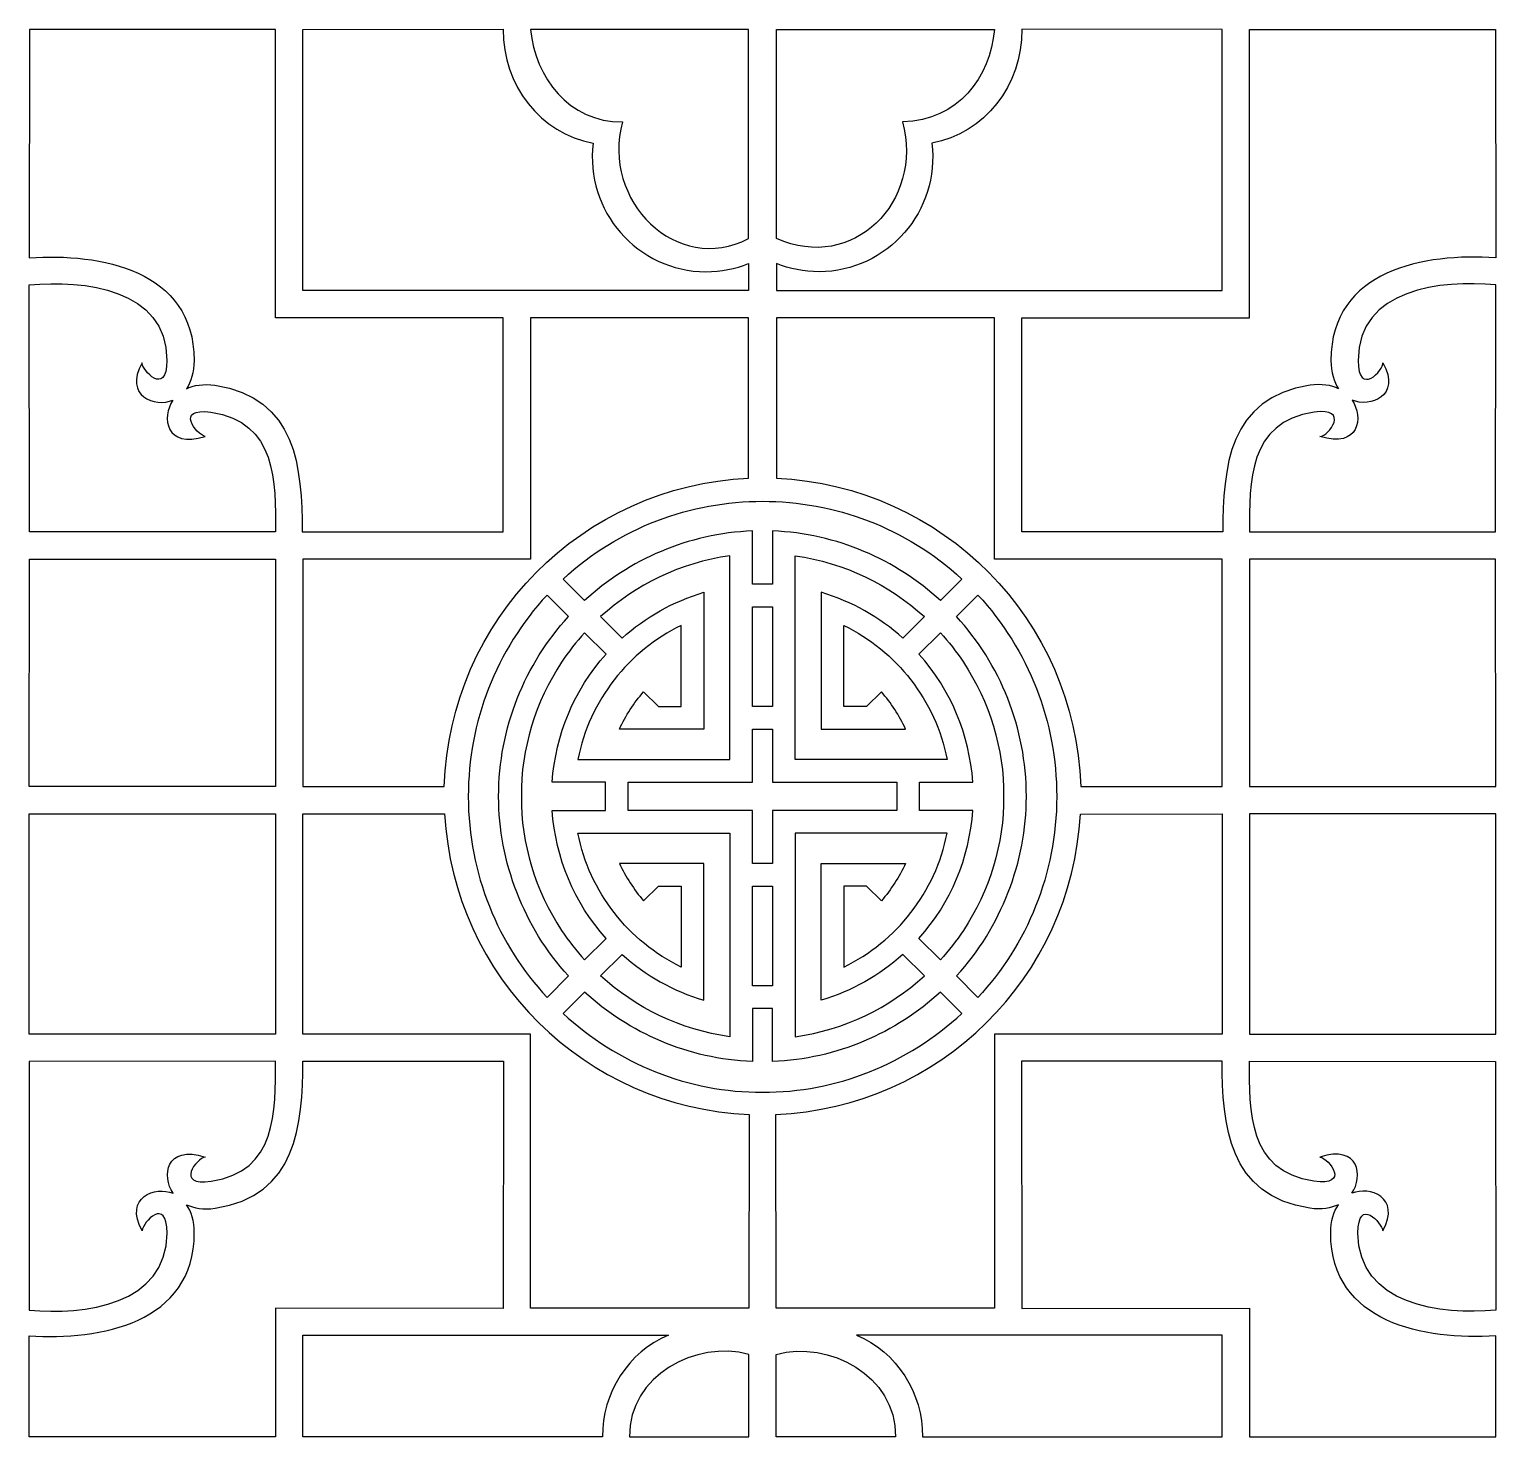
# Model space of a CAD drawing. Header units: centimetres. Extents: x -154 to 154, y -94 to 94.
# Drawn here: x 57.2 to 153.9, y -93.7 to -0.9 of the extents above; entities that cross this region are included whole.
import ezdxf

# ---------------------------------------------------------------- set-up
doc = ezdxf.new("R2010")
doc.units = ezdxf.units.CM
doc.header["$MEASUREMENT"] = 0
doc.layers.add('layer 1', color=7, linetype='Continuous')

msp = doc.modelspace()

# ---------------------------------------------------------------- linework, layer by layer
at = {"layer": 'layer 1', "color": 114}
for points, knots in [([(57.23282, -15.92308), (57.23282, -15.92308), (57.23636, -0.87028), (57.23636, -0.87028), (57.23636, -0.87028), (57.23636, -0.87028), (73.46855, -0.87069), (73.46855, -0.87069), (73.46855, -0.87069), (73.46855, -0.87069), (73.47807, -19.87918), (73.47807, -19.87918), (73.47807, -19.87918), (73.47807, -19.87918), (88.48684, -19.87787), (88.48684, -19.87787), (88.48684, -19.87787), (88.48684, -19.87787), (88.48693, -33.99642), (88.48693, -33.99642), (88.48693, -33.99642), (88.48693, -33.99642), (75.22445, -33.99769), (75.22445, -33.99769), (75.22445, -33.99769), (75.22445, -29.80355), (74.85339, -25.11248), (69.4726, -24.32886), (69.4726, -24.32886), (68.71015, -24.21783), (68.0776, -24.32519), (67.58814, -24.55924), (67.58814, -24.55924), (67.8959, -24.10862), (68.09814, -23.48598), (68.09814, -22.68926), (68.09814, -22.68926), (68.09814, -16.7081), (61.88135, -15.59829), (57.23282, -15.92308)], [0, 0, 0, 0, 0.09090909, 0.09090909, 0.09090909, 0.09090909, 0.18181818, 0.18181818, 0.18181818, 0.18181818, 0.27272727, 0.27272727, 0.27272727, 0.27272727, 0.36363636, 0.36363636, 0.36363636, 0.36363636, 0.45454545, 0.45454545, 0.45454545, 0.45454545, 0.54545455, 0.54545455, 0.54545455, 0.54545455, 0.63636364, 0.63636364, 0.63636364, 0.63636364, 0.72727273, 0.72727273, 0.72727273, 0.72727273, 0.81818182, 0.81818182, 0.81818182, 0.81818182, 1, 1, 1, 1]), ([(104.66542, -18.07967), (104.66542, -18.07967), (104.66138, -16.29825), (104.66138, -16.29825), (104.66138, -16.29825), (103.79608, -16.64686), (102.85086, -16.83875), (101.86094, -16.83875), (101.86094, -16.83875), (97.33494, -16.83875), (93.849, -12.79181), (94.42441, -8.36339), (94.42441, -8.36339), (90.92255, -7.73107), (88.47505, -4.53402), (88.47505, -0.85029), (88.47505, -0.85029), (88.47505, -0.85029), (75.26837, -0.87059), (75.26837, -0.87059), (75.26837, -0.87059), (75.26837, -0.87059), (75.26784, -18.07517), (75.26784, -18.07517), (75.26784, -18.07517), (75.26784, -18.07517), (104.66542, -18.07967), (104.66542, -18.07967)], [0, 0, 0, 0, 0.125, 0.125, 0.125, 0.125, 0.25, 0.25, 0.25, 0.25, 0.375, 0.375, 0.375, 0.375, 0.5, 0.5, 0.5, 0.5, 0.625, 0.625, 0.625, 0.625, 0.75, 0.75, 0.75, 0.75, 1, 1, 1, 1]), ([(90.28926, -0.87026), (104.67006, -0.87026), (104.67006, -0.87026), (104.67006, -0.87026), (104.67006, -0.87026), (104.67006, -0.87026), (104.6603, -14.64682), (104.6603, -14.64682), (104.6603, -14.64682), (99.95928, -17.13295), (94.91738, -12.13688), (96.35355, -6.95451), (96.35355, -6.95451), (92.81059, -6.98958), (90.5851, -4.01935), (90.28926, -0.87026)], [0, 0, 0, 0, 0.2, 0.2, 0.2, 0.2, 0.4, 0.4, 0.4, 0.4, 0.6, 0.6, 0.6, 0.6, 1, 1, 1, 1]), ([(120.88542, -0.87026), (106.50462, -0.87026), (106.50462, -0.87026), (106.50462, -0.87026), (106.50462, -0.87026), (106.50462, -0.87026), (106.51438, -14.64682), (106.51438, -14.64682), (106.51438, -14.64682), (111.55785, -16.92748), (116.22774, -12.20811), (114.82113, -6.95451), (114.82113, -6.95451), (118.51817, -6.85262), (120.58958, -4.01935), (120.88542, -0.87026)], [0, 0, 0, 0, 0.2, 0.2, 0.2, 0.2, 0.4, 0.4, 0.4, 0.4, 0.6, 0.6, 0.6, 0.6, 1, 1, 1, 1]), ([(106.50926, -18.07967), (106.50926, -18.07967), (106.5133, -16.29825), (106.5133, -16.29825), (106.5133, -16.29825), (107.3786, -16.64686), (108.32382, -16.83875), (109.31374, -16.83875), (109.31374, -16.83875), (113.83974, -16.83875), (117.32568, -12.79181), (116.75027, -8.36339), (116.75027, -8.36339), (120.25213, -7.73107), (122.69963, -4.53402), (122.69963, -0.85029), (122.69963, -0.85029), (122.69963, -0.85029), (135.90631, -0.87059), (135.90631, -0.87059), (135.90631, -0.87059), (135.90631, -0.87059), (135.90684, -18.07517), (135.90684, -18.07517), (135.90684, -18.07517), (135.90684, -18.07517), (106.50926, -18.07967), (106.50926, -18.07967)], [0, 0, 0, 0, 0.125, 0.125, 0.125, 0.125, 0.25, 0.25, 0.25, 0.25, 0.375, 0.375, 0.375, 0.375, 0.5, 0.5, 0.5, 0.5, 0.625, 0.625, 0.625, 0.625, 0.75, 0.75, 0.75, 0.75, 1, 1, 1, 1]), ([(153.94186, -15.92308), (153.94186, -15.92308), (153.93832, -0.87028), (153.93832, -0.87028), (153.93832, -0.87028), (153.93832, -0.87028), (137.70613, -0.87069), (137.70613, -0.87069), (137.70613, -0.87069), (137.70613, -0.87069), (137.69661, -19.87918), (137.69661, -19.87918), (137.69661, -19.87918), (137.69661, -19.87918), (122.68784, -19.87787), (122.68784, -19.87787), (122.68784, -19.87787), (122.68784, -19.87787), (122.68775, -33.99642), (122.68775, -33.99642), (122.68775, -33.99642), (122.68775, -33.99642), (135.95023, -33.99769), (135.95023, -33.99769), (135.95023, -33.99769), (135.95023, -29.80355), (136.32129, -25.11248), (141.70208, -24.32886), (141.70208, -24.32886), (142.46453, -24.21783), (143.09708, -24.32519), (143.58654, -24.55924), (143.58654, -24.55924), (143.27878, -24.10862), (143.07654, -23.48598), (143.07654, -22.68926), (143.07654, -22.68926), (143.07654, -16.7081), (149.29333, -15.59829), (153.94186, -15.92308)], [0, 0, 0, 0, 0.09090909, 0.09090909, 0.09090909, 0.09090909, 0.18181818, 0.18181818, 0.18181818, 0.18181818, 0.27272727, 0.27272727, 0.27272727, 0.27272727, 0.36363636, 0.36363636, 0.36363636, 0.36363636, 0.45454545, 0.45454545, 0.45454545, 0.45454545, 0.54545455, 0.54545455, 0.54545455, 0.54545455, 0.63636364, 0.63636364, 0.63636364, 0.63636364, 0.72727273, 0.72727273, 0.72727273, 0.72727273, 0.81818182, 0.81818182, 0.81818182, 0.81818182, 1, 1, 1, 1]), ([(57.23282, -17.71102), (57.23282, -17.71102), (57.2363, -33.99652), (57.2363, -33.99652), (57.2363, -33.99652), (57.2363, -33.99652), (73.47646, -33.99727), (73.47646, -33.99727), (73.47646, -33.99727), (73.47646, -30.72203), (73.55937, -26.743), (69.21319, -26.11007), (69.21319, -26.11007), (66.79376, -25.75773), (68.26489, -27.58342), (68.82438, -27.70354), (68.82438, -27.70354), (66.19916, -28.53275), (65.94741, -26.42792), (66.69975, -25.31011), (66.69975, -25.31011), (65.53813, -25.80805), (63.43334, -25.07297), (64.6653, -22.84426), (64.6653, -22.84426), (64.63768, -23.30852), (66.29814, -25.13431), (66.29814, -22.68926), (66.29814, -22.68926), (66.29814, -17.93291), (60.79094, -17.3719), (57.23282, -17.71102)], [0, 0, 0, 0, 0.11111111, 0.11111111, 0.11111111, 0.11111111, 0.22222222, 0.22222222, 0.22222222, 0.22222222, 0.33333333, 0.33333333, 0.33333333, 0.33333333, 0.44444444, 0.44444444, 0.44444444, 0.44444444, 0.55555556, 0.55555556, 0.55555556, 0.55555556, 0.66666667, 0.66666667, 0.66666667, 0.66666667, 0.77777778, 0.77777778, 0.77777778, 0.77777778, 1, 1, 1, 1]), ([(153.94186, -17.71102), (153.94186, -17.71102), (153.93838, -33.99652), (153.93838, -33.99652), (153.93838, -33.99652), (153.93838, -33.99652), (137.69822, -33.99727), (137.69822, -33.99727), (137.69822, -33.99727), (137.69822, -30.72203), (137.61531, -26.743), (141.96149, -26.11007), (141.96149, -26.11007), (144.38092, -25.75773), (142.92691, -27.70326), (142.3503, -27.70354), (142.3503, -27.70354), (144.97552, -28.53275), (145.22727, -26.42792), (144.47493, -25.31011), (144.47493, -25.31011), (145.63655, -25.80805), (147.74134, -25.07297), (146.50938, -22.84426), (146.50938, -22.84426), (146.58408, -23.30852), (144.87654, -25.13431), (144.87654, -22.68926), (144.87654, -22.68926), (144.87654, -17.93291), (150.38374, -17.3719), (153.94186, -17.71102)], [0, 0, 0, 0, 0.11111111, 0.11111111, 0.11111111, 0.11111111, 0.22222222, 0.22222222, 0.22222222, 0.22222222, 0.33333333, 0.33333333, 0.33333333, 0.33333333, 0.44444444, 0.44444444, 0.44444444, 0.44444444, 0.55555556, 0.55555556, 0.55555556, 0.55555556, 0.66666667, 0.66666667, 0.66666667, 0.66666667, 0.77777778, 0.77777778, 0.77777778, 0.77777778, 1, 1, 1, 1]), ([(104.67184, -30.46502), (93.71784, -30.93714), (84.93644, -39.80496), (84.6015, -50.79396), (84.6015, -50.79396), (84.6015, -50.79396), (75.26836, -50.79396), (75.26836, -50.79396), (75.26836, -50.79396), (75.26836, -50.79396), (75.26808, -35.79506), (75.26808, -35.79506), (75.26808, -35.79506), (75.26808, -35.79506), (90.28689, -35.79506), (90.28689, -35.79506), (90.28689, -35.79506), (90.28689, -35.79506), (90.28685, -19.87749), (90.28685, -19.87749), (90.28685, -19.87749), (90.28685, -19.87749), (104.66984, -19.87751), (104.66984, -19.87751), (104.66984, -19.87751), (104.66984, -19.87751), (104.67184, -30.46502), (104.67184, -30.46502)], [0, 0, 0, 0, 0.125, 0.125, 0.125, 0.125, 0.25, 0.25, 0.25, 0.25, 0.375, 0.375, 0.375, 0.375, 0.5, 0.5, 0.5, 0.5, 0.625, 0.625, 0.625, 0.625, 0.75, 0.75, 0.75, 0.75, 1, 1, 1, 1]), ([(126.57318, -50.79396), (126.23824, -39.80496), (117.45681, -30.93718), (106.50281, -30.46506), (106.50281, -30.46506), (106.50281, -30.46506), (106.50484, -19.87751), (106.50484, -19.87751), (106.50484, -19.87751), (106.50484, -19.87751), (120.88783, -19.87749), (120.88783, -19.87749), (120.88783, -19.87749), (120.88783, -19.87749), (120.88779, -35.79506), (120.88779, -35.79506), (120.88779, -35.79506), (120.88779, -35.79506), (135.9066, -35.79506), (135.9066, -35.79506), (135.9066, -35.79506), (135.9066, -35.79506), (135.90632, -50.79396), (135.90632, -50.79396), (135.90632, -50.79396), (135.90632, -50.79396), (126.57318, -50.79396), (126.57318, -50.79396)], [0, 0, 0, 0, 0.125, 0.125, 0.125, 0.125, 0.25, 0.25, 0.25, 0.25, 0.375, 0.375, 0.375, 0.375, 0.5, 0.5, 0.5, 0.5, 0.625, 0.625, 0.625, 0.625, 0.75, 0.75, 0.75, 0.75, 1, 1, 1, 1]), ([(105.58736, -31.98236), (100.85697, -31.98237), (96.12653, -33.69221), (92.43563, -37.11183), (92.43563, -37.11183), (92.43563, -37.11183), (93.85085, -38.52705), (93.85085, -38.52705), (93.85085, -38.52705), (96.79356, -35.82436), (100.66382, -34.11634), (104.92879, -33.93511), (104.92879, -33.93511), (104.92879, -33.93511), (104.92879, -37.43868), (104.92879, -37.43868), (104.92879, -37.43868), (104.92879, -37.43868), (106.24589, -37.43868), (106.24589, -37.43868), (106.24589, -37.43868), (106.24589, -37.43868), (106.24589, -33.93511), (106.24589, -33.93511), (106.24589, -33.93511), (110.51086, -34.11634), (114.38112, -35.82436), (117.32383, -38.52705), (117.32383, -38.52705), (117.32383, -38.52705), (118.73905, -37.11183), (118.73905, -37.11183), (118.73905, -37.11183), (115.04815, -33.69221), (110.31775, -31.98237), (105.58736, -31.98236)], [0, 0, 0, 0, 0.1, 0.1, 0.1, 0.1, 0.2, 0.2, 0.2, 0.2, 0.3, 0.3, 0.3, 0.3, 0.4, 0.4, 0.4, 0.4, 0.5, 0.5, 0.5, 0.5, 0.6, 0.6, 0.6, 0.6, 0.7, 0.7, 0.7, 0.7, 0.8, 0.8, 0.8, 0.8, 1, 1, 1, 1]), ([(93.41644, -49.00819), (94.17791, -45.1119), (96.7499, -41.86306), (100.22052, -40.17338), (100.22052, -40.17338), (100.22052, -40.17338), (100.22051, -45.51523), (100.22051, -45.51523), (100.22051, -45.51523), (100.22051, -45.51523), (98.7178, -45.51523), (98.7178, -45.51523), (98.7178, -45.51523), (98.7178, -45.51523), (97.74742, -44.54489), (97.74742, -44.54489), (97.74742, -44.54489), (97.10586, -45.28501), (96.56607, -46.11573), (96.14985, -47.01522), (96.14985, -47.01522), (96.14985, -47.01522), (101.72052, -47.01523), (101.72052, -47.01523), (101.72052, -47.01523), (101.72052, -47.01523), (101.72118, -37.9877), (101.72118, -37.9877), (101.72118, -37.9877), (99.6946, -38.58496), (97.85905, -39.62854), (96.32843, -41.00461), (96.32843, -41.00461), (96.32843, -41.00461), (94.91268, -39.58886), (94.91268, -39.58886), (94.91268, -39.58886), (97.23147, -37.47617), (100.1734, -36.03568), (103.43014, -35.57626), (103.43014, -35.57626), (103.43014, -35.57626), (103.42879, -49.00822), (103.42879, -49.00822), (103.42879, -49.00822), (103.42879, -49.00822), (93.41644, -49.00819), (93.41644, -49.00819)], [0, 0, 0, 0, 0.07692308, 0.07692308, 0.07692308, 0.07692308, 0.15384615, 0.15384615, 0.15384615, 0.15384615, 0.23076923, 0.23076923, 0.23076923, 0.23076923, 0.30769231, 0.30769231, 0.30769231, 0.30769231, 0.38461538, 0.38461538, 0.38461538, 0.38461538, 0.46153846, 0.46153846, 0.46153846, 0.46153846, 0.53846154, 0.53846154, 0.53846154, 0.53846154, 0.61538462, 0.61538462, 0.61538462, 0.61538462, 0.69230769, 0.69230769, 0.69230769, 0.69230769, 0.76923077, 0.76923077, 0.76923077, 0.76923077, 0.84615385, 0.84615385, 0.84615385, 0.84615385, 1, 1, 1, 1]), ([(117.75824, -49.00819), (116.99677, -45.1119), (114.42478, -41.86306), (110.95416, -40.17338), (110.95416, -40.17338), (110.95416, -40.17338), (110.95417, -45.51523), (110.95417, -45.51523), (110.95417, -45.51523), (110.95417, -45.51523), (112.45688, -45.51523), (112.45688, -45.51523), (112.45688, -45.51523), (112.45688, -45.51523), (113.42726, -44.54489), (113.42726, -44.54489), (113.42726, -44.54489), (114.06882, -45.28501), (114.60861, -46.11573), (115.02483, -47.01522), (115.02483, -47.01522), (115.02483, -47.01522), (109.45416, -47.01523), (109.45416, -47.01523), (109.45416, -47.01523), (109.45416, -47.01523), (109.4535, -37.9877), (109.4535, -37.9877), (109.4535, -37.9877), (111.48008, -38.58496), (113.31563, -39.62854), (114.84625, -41.00461), (114.84625, -41.00461), (114.84625, -41.00461), (116.262, -39.58886), (116.262, -39.58886), (116.262, -39.58886), (113.94321, -37.47617), (111.00128, -36.03568), (107.74454, -35.57626), (107.74454, -35.57626), (107.74454, -35.57626), (107.74589, -49.00822), (107.74589, -49.00822), (107.74589, -49.00822), (107.74589, -49.00822), (117.75824, -49.00819), (117.75824, -49.00819)], [0, 0, 0, 0, 0.07692308, 0.07692308, 0.07692308, 0.07692308, 0.15384615, 0.15384615, 0.15384615, 0.15384615, 0.23076923, 0.23076923, 0.23076923, 0.23076923, 0.30769231, 0.30769231, 0.30769231, 0.30769231, 0.38461538, 0.38461538, 0.38461538, 0.38461538, 0.46153846, 0.46153846, 0.46153846, 0.46153846, 0.53846154, 0.53846154, 0.53846154, 0.53846154, 0.61538462, 0.61538462, 0.61538462, 0.61538462, 0.69230769, 0.69230769, 0.69230769, 0.69230769, 0.76923077, 0.76923077, 0.76923077, 0.76923077, 0.84615385, 0.84615385, 0.84615385, 0.84615385, 1, 1, 1, 1]), ([(57.23603, -35.79571), (57.23603, -35.79571), (57.23282, -50.79387), (57.23282, -50.79387), (57.23282, -50.79387), (57.23282, -50.79387), (73.46831, -50.79387), (73.46831, -50.79387), (73.46831, -50.79387), (73.46831, -50.79387), (73.46831, -35.7957), (73.46831, -35.7957), (73.46831, -35.7957), (73.46831, -35.7957), (57.23603, -35.79571), (57.23603, -35.79571)], [0, 0, 0, 0, 0.2, 0.2, 0.2, 0.2, 0.4, 0.4, 0.4, 0.4, 0.6, 0.6, 0.6, 0.6, 1, 1, 1, 1]), ([(153.93865, -35.79571), (153.93865, -35.79571), (153.94186, -50.79387), (153.94186, -50.79387), (153.94186, -50.79387), (153.94186, -50.79387), (137.70637, -50.79387), (137.70637, -50.79387), (137.70637, -50.79387), (137.70637, -50.79387), (137.70637, -35.7957), (137.70637, -35.7957), (137.70637, -35.7957), (137.70637, -35.7957), (153.93865, -35.79571), (153.93865, -35.79571)], [0, 0, 0, 0, 0.2, 0.2, 0.2, 0.2, 0.4, 0.4, 0.4, 0.4, 0.6, 0.6, 0.6, 0.6, 1, 1, 1, 1]), ([(88.18431, -51.46036), (88.18431, -55.74165), (89.83583, -60.07398), (92.79032, -63.29219), (92.79032, -63.29219), (92.79032, -63.29219), (91.37515, -64.70765), (91.37515, -64.70765), (91.37515, -64.70765), (88.15366, -61.22943), (86.1843, -56.57491), (86.1843, -51.46136), (86.1843, -51.46136), (86.1843, -46.53249), (88.02514, -41.78933), (91.37515, -38.17235), (91.37515, -38.17235), (91.37515, -38.17235), (92.79032, -39.58781), (92.79032, -39.58781), (92.79032, -39.58781), (89.93033, -42.70308), (88.18431, -46.89909), (88.18431, -51.46036)], [0, 0, 0, 0, 0.14285714, 0.14285714, 0.14285714, 0.14285714, 0.28571429, 0.28571429, 0.28571429, 0.28571429, 0.42857143, 0.42857143, 0.42857143, 0.42857143, 0.57142857, 0.57142857, 0.57142857, 0.57142857, 0.71428571, 0.71428571, 0.71428571, 0.71428571, 1, 1, 1, 1]), ([(122.99037, -51.46036), (122.99037, -55.74165), (121.33885, -60.07398), (118.38436, -63.29219), (118.38436, -63.29219), (118.38436, -63.29219), (119.79953, -64.70765), (119.79953, -64.70765), (119.79953, -64.70765), (123.02102, -61.22943), (124.99038, -56.57491), (124.99038, -51.46136), (124.99038, -51.46136), (124.99038, -46.53249), (123.14954, -41.78933), (119.79953, -38.17235), (119.79953, -38.17235), (119.79953, -38.17235), (118.38436, -39.58781), (118.38436, -39.58781), (118.38436, -39.58781), (121.24435, -42.70308), (122.99037, -46.89909), (122.99037, -51.46036)], [0, 0, 0, 0, 0.14285714, 0.14285714, 0.14285714, 0.14285714, 0.28571429, 0.28571429, 0.28571429, 0.28571429, 0.42857143, 0.42857143, 0.42857143, 0.42857143, 0.57142857, 0.57142857, 0.57142857, 0.57142857, 0.71428571, 0.71428571, 0.71428571, 0.71428571, 1, 1, 1, 1]), ([(104.92879, -38.9411), (104.92879, -38.9411), (104.92879, -45.51523), (104.92879, -45.51523), (104.92879, -45.51523), (104.92879, -45.51523), (106.24589, -45.51523), (106.24589, -45.51523), (106.24589, -45.51523), (106.24589, -45.51523), (106.24589, -38.9411), (106.24589, -38.9411), (106.24589, -38.9411), (106.24589, -38.9411), (104.92879, -38.9411), (104.92879, -38.9411)], [0, 0, 0, 0, 0.2, 0.2, 0.2, 0.2, 0.4, 0.4, 0.4, 0.4, 0.6, 0.6, 0.6, 0.6, 1, 1, 1, 1]), ([(95.22325, -52.37179), (95.22325, -52.37179), (91.71401, -52.37179), (91.71401, -52.37179), (91.71401, -52.37179), (91.94414, -55.50457), (93.15704, -58.46538), (95.26793, -60.8146), (95.26793, -60.8146), (95.26793, -60.8146), (93.85211, -62.23064), (93.85211, -62.23064), (93.85211, -62.23064), (93.29933, -61.62368), (92.79261, -60.97402), (92.33748, -60.28722), (92.33748, -60.28722), (90.62277, -57.66472), (89.64876, -54.58453), (89.68457, -51.44), (89.68457, -51.44), (89.64876, -48.29547), (90.62277, -45.21528), (92.33748, -42.59278), (92.33748, -42.59278), (92.79261, -41.90598), (93.29933, -41.25632), (93.85211, -40.64936), (93.85211, -40.64936), (93.85211, -40.64936), (95.26793, -42.0654), (95.26793, -42.0654), (95.26793, -42.0654), (93.15704, -44.41462), (91.94414, -47.37543), (91.71401, -50.50821), (91.71401, -50.50821), (91.71401, -50.50821), (95.22325, -50.50821), (95.22325, -50.50821), (95.22325, -50.50821), (95.22325, -50.50821), (95.22325, -52.37179), (95.22325, -52.37179)], [0, 0, 0, 0, 0.08333333, 0.08333333, 0.08333333, 0.08333333, 0.16666667, 0.16666667, 0.16666667, 0.16666667, 0.25, 0.25, 0.25, 0.25, 0.33333333, 0.33333333, 0.33333333, 0.33333333, 0.41666667, 0.41666667, 0.41666667, 0.41666667, 0.5, 0.5, 0.5, 0.5, 0.58333333, 0.58333333, 0.58333333, 0.58333333, 0.66666667, 0.66666667, 0.66666667, 0.66666667, 0.75, 0.75, 0.75, 0.75, 0.83333333, 0.83333333, 0.83333333, 0.83333333, 1, 1, 1, 1]), ([(115.95143, -52.37179), (115.95143, -52.37179), (119.46067, -52.37179), (119.46067, -52.37179), (119.46067, -52.37179), (119.23054, -55.50457), (118.01764, -58.46538), (115.90675, -60.8146), (115.90675, -60.8146), (115.90675, -60.8146), (117.32257, -62.23064), (117.32257, -62.23064), (117.32257, -62.23064), (117.87535, -61.62368), (118.38207, -60.97402), (118.8372, -60.28722), (118.8372, -60.28722), (120.55191, -57.66472), (121.52592, -54.58453), (121.49011, -51.44), (121.49011, -51.44), (121.52592, -48.29547), (120.55191, -45.21528), (118.8372, -42.59278), (118.8372, -42.59278), (118.38207, -41.90598), (117.87535, -41.25632), (117.32257, -40.64936), (117.32257, -40.64936), (117.32257, -40.64936), (115.90675, -42.0654), (115.90675, -42.0654), (115.90675, -42.0654), (118.01764, -44.41462), (119.23054, -47.37543), (119.46067, -50.50821), (119.46067, -50.50821), (119.46067, -50.50821), (115.95143, -50.50821), (115.95143, -50.50821), (115.95143, -50.50821), (115.95143, -50.50821), (115.95143, -52.37179), (115.95143, -52.37179)], [0, 0, 0, 0, 0.08333333, 0.08333333, 0.08333333, 0.08333333, 0.16666667, 0.16666667, 0.16666667, 0.16666667, 0.25, 0.25, 0.25, 0.25, 0.33333333, 0.33333333, 0.33333333, 0.33333333, 0.41666667, 0.41666667, 0.41666667, 0.41666667, 0.5, 0.5, 0.5, 0.5, 0.58333333, 0.58333333, 0.58333333, 0.58333333, 0.66666667, 0.66666667, 0.66666667, 0.66666667, 0.75, 0.75, 0.75, 0.75, 0.83333333, 0.83333333, 0.83333333, 0.83333333, 1, 1, 1, 1]), ([(104.92878, -47.01523), (104.92878, -47.01523), (104.92879, -50.50822), (104.92879, -50.50822), (104.92879, -50.50822), (104.92879, -50.50822), (96.72981, -50.50822), (96.72981, -50.50822), (96.72981, -50.50822), (96.72981, -50.50822), (96.72981, -52.37178), (96.72981, -52.37178), (96.72981, -52.37178), (96.72981, -52.37178), (104.92879, -52.37178), (104.92879, -52.37178), (104.92879, -52.37178), (104.92879, -52.37178), (104.92878, -55.86477), (104.92878, -55.86477), (104.92878, -55.86477), (104.92878, -55.86477), (106.2459, -55.86477), (106.2459, -55.86477), (106.2459, -55.86477), (106.2459, -55.86477), (106.24589, -52.37178), (106.24589, -52.37178), (106.24589, -52.37178), (106.24589, -52.37178), (114.44487, -52.37178), (114.44487, -52.37178), (114.44487, -52.37178), (114.44487, -52.37178), (114.44487, -50.50822), (114.44487, -50.50822), (114.44487, -50.50822), (114.44487, -50.50822), (106.24589, -50.50822), (106.24589, -50.50822), (106.24589, -50.50822), (106.24589, -50.50822), (106.2459, -47.01523), (106.2459, -47.01523), (106.2459, -47.01523), (106.2459, -47.01523), (104.92878, -47.01523), (104.92878, -47.01523)], [0, 0, 0, 0, 0.07692308, 0.07692308, 0.07692308, 0.07692308, 0.15384615, 0.15384615, 0.15384615, 0.15384615, 0.23076923, 0.23076923, 0.23076923, 0.23076923, 0.30769231, 0.30769231, 0.30769231, 0.30769231, 0.38461538, 0.38461538, 0.38461538, 0.38461538, 0.46153846, 0.46153846, 0.46153846, 0.46153846, 0.53846154, 0.53846154, 0.53846154, 0.53846154, 0.61538462, 0.61538462, 0.61538462, 0.61538462, 0.69230769, 0.69230769, 0.69230769, 0.69230769, 0.76923077, 0.76923077, 0.76923077, 0.76923077, 0.84615385, 0.84615385, 0.84615385, 0.84615385, 1, 1, 1, 1]), ([(57.23282, -67.12722), (57.23282, -67.12722), (73.46857, -67.12722), (73.46857, -67.12722), (73.46857, -67.12722), (73.46857, -67.12722), (73.46857, -52.6019), (73.46857, -52.6019), (73.46857, -52.6019), (73.46857, -52.6019), (57.23282, -52.6019), (57.23282, -52.6019), (57.23282, -52.6019), (57.23282, -52.6019), (57.23282, -52.6019), (57.23282, -67.12722)], [0, 0, 0, 0, 0.2, 0.2, 0.2, 0.2, 0.4, 0.4, 0.4, 0.4, 0.6, 0.6, 0.6, 0.6, 1, 1, 1, 1]), ([(84.62215, -52.59402), (84.62215, -52.59402), (75.26823, -52.59425), (75.26823, -52.59425), (75.26823, -52.59425), (75.26823, -52.59425), (75.26837, -67.12787), (75.26837, -67.12787), (75.26837, -67.12787), (75.26837, -67.12787), (90.28689, -67.12786), (90.28689, -67.12786), (90.28689, -67.12786), (90.28689, -67.12786), (90.28965, -85.19911), (90.28965, -85.19911), (90.28965, -85.19911), (90.28965, -85.19911), (104.68444, -85.20711), (104.68444, -85.20711), (104.68444, -85.20711), (104.68444, -85.20711), (104.69704, -72.42653), (104.69704, -72.42653), (104.69704, -72.42653), (93.89617, -71.97487), (85.20287, -63.36109), (84.62215, -52.59402)], [0, 0, 0, 0, 0.125, 0.125, 0.125, 0.125, 0.25, 0.25, 0.25, 0.25, 0.375, 0.375, 0.375, 0.375, 0.5, 0.5, 0.5, 0.5, 0.625, 0.625, 0.625, 0.625, 0.75, 0.75, 0.75, 0.75, 1, 1, 1, 1]), ([(106.4756, -72.42666), (106.4756, -72.42666), (106.49024, -85.20711), (106.49024, -85.20711), (106.49024, -85.20711), (106.49024, -85.20711), (120.88503, -85.19911), (120.88503, -85.19911), (120.88503, -85.19911), (120.88503, -85.19911), (120.88779, -67.12786), (120.88779, -67.12786), (120.88779, -67.12786), (120.88779, -67.12786), (135.90631, -67.12787), (135.90631, -67.12787), (135.90631, -67.12787), (135.90631, -67.12787), (135.90645, -52.59425), (135.90645, -52.59425), (135.90645, -52.59425), (135.90645, -52.59425), (126.5517, -52.61049), (126.5517, -52.61049), (126.5517, -52.61049), (125.97098, -63.37757), (117.27645, -71.97502), (106.4756, -72.42666)], [0, 0, 0, 0, 0.125, 0.125, 0.125, 0.125, 0.25, 0.25, 0.25, 0.25, 0.375, 0.375, 0.375, 0.375, 0.5, 0.5, 0.5, 0.5, 0.625, 0.625, 0.625, 0.625, 0.75, 0.75, 0.75, 0.75, 1, 1, 1, 1]), ([(153.94186, -67.12722), (153.94186, -67.12722), (137.70611, -67.12722), (137.70611, -67.12722), (137.70611, -67.12722), (137.70611, -67.12722), (137.70611, -52.6019), (137.70611, -52.6019), (137.70611, -52.6019), (137.70611, -52.6019), (153.94186, -52.6019), (153.94186, -52.6019), (153.94186, -52.6019), (153.94186, -52.6019), (153.94186, -52.6019), (153.94186, -67.12722)], [0, 0, 0, 0, 0.2, 0.2, 0.2, 0.2, 0.4, 0.4, 0.4, 0.4, 0.6, 0.6, 0.6, 0.6, 1, 1, 1, 1]), ([(93.41644, -53.87181), (94.17791, -57.7681), (96.7499, -61.01694), (100.22052, -62.70662), (100.22052, -62.70662), (100.22052, -62.70662), (100.22051, -57.36477), (100.22051, -57.36477), (100.22051, -57.36477), (100.22051, -57.36477), (98.7178, -57.36477), (98.7178, -57.36477), (98.7178, -57.36477), (98.7178, -57.36477), (97.74742, -58.33511), (97.74742, -58.33511), (97.74742, -58.33511), (97.10586, -57.59499), (96.56607, -56.76427), (96.14985, -55.86478), (96.14985, -55.86478), (96.14985, -55.86478), (101.72052, -55.86477), (101.72052, -55.86477), (101.72052, -55.86477), (101.72052, -55.86477), (101.72118, -64.8923), (101.72118, -64.8923), (101.72118, -64.8923), (99.6946, -64.29504), (97.85905, -63.25146), (96.32843, -61.87539), (96.32843, -61.87539), (96.32843, -61.87539), (94.91268, -63.29114), (94.91268, -63.29114), (94.91268, -63.29114), (97.23147, -65.40383), (100.1734, -66.84432), (103.43014, -67.30374), (103.43014, -67.30374), (103.43014, -67.30374), (103.42879, -53.87178), (103.42879, -53.87178), (103.42879, -53.87178), (103.42879, -53.87178), (93.41644, -53.87181), (93.41644, -53.87181)], [0, 0, 0, 0, 0.07692308, 0.07692308, 0.07692308, 0.07692308, 0.15384615, 0.15384615, 0.15384615, 0.15384615, 0.23076923, 0.23076923, 0.23076923, 0.23076923, 0.30769231, 0.30769231, 0.30769231, 0.30769231, 0.38461538, 0.38461538, 0.38461538, 0.38461538, 0.46153846, 0.46153846, 0.46153846, 0.46153846, 0.53846154, 0.53846154, 0.53846154, 0.53846154, 0.61538462, 0.61538462, 0.61538462, 0.61538462, 0.69230769, 0.69230769, 0.69230769, 0.69230769, 0.76923077, 0.76923077, 0.76923077, 0.76923077, 0.84615385, 0.84615385, 0.84615385, 0.84615385, 1, 1, 1, 1]), ([(117.75824, -53.87181), (116.99677, -57.7681), (114.42478, -61.01694), (110.95416, -62.70662), (110.95416, -62.70662), (110.95416, -62.70662), (110.95417, -57.36477), (110.95417, -57.36477), (110.95417, -57.36477), (110.95417, -57.36477), (112.45688, -57.36477), (112.45688, -57.36477), (112.45688, -57.36477), (112.45688, -57.36477), (113.42726, -58.33511), (113.42726, -58.33511), (113.42726, -58.33511), (114.06882, -57.59499), (114.60861, -56.76427), (115.02483, -55.86478), (115.02483, -55.86478), (115.02483, -55.86478), (109.45416, -55.86477), (109.45416, -55.86477), (109.45416, -55.86477), (109.45416, -55.86477), (109.4535, -64.8923), (109.4535, -64.8923), (109.4535, -64.8923), (111.48008, -64.29504), (113.31563, -63.25146), (114.84625, -61.87539), (114.84625, -61.87539), (114.84625, -61.87539), (116.262, -63.29114), (116.262, -63.29114), (116.262, -63.29114), (113.94321, -65.40383), (111.00128, -66.84432), (107.74454, -67.30374), (107.74454, -67.30374), (107.74454, -67.30374), (107.74589, -53.87178), (107.74589, -53.87178), (107.74589, -53.87178), (107.74589, -53.87178), (117.75824, -53.87181), (117.75824, -53.87181)], [0, 0, 0, 0, 0.07692308, 0.07692308, 0.07692308, 0.07692308, 0.15384615, 0.15384615, 0.15384615, 0.15384615, 0.23076923, 0.23076923, 0.23076923, 0.23076923, 0.30769231, 0.30769231, 0.30769231, 0.30769231, 0.38461538, 0.38461538, 0.38461538, 0.38461538, 0.46153846, 0.46153846, 0.46153846, 0.46153846, 0.53846154, 0.53846154, 0.53846154, 0.53846154, 0.61538462, 0.61538462, 0.61538462, 0.61538462, 0.69230769, 0.69230769, 0.69230769, 0.69230769, 0.76923077, 0.76923077, 0.76923077, 0.76923077, 0.84615385, 0.84615385, 0.84615385, 0.84615385, 1, 1, 1, 1]), ([(104.92879, -57.36477), (104.92879, -57.36477), (104.92879, -63.9389), (104.92879, -63.9389), (104.92879, -63.9389), (104.92879, -63.9389), (106.24589, -63.9389), (106.24589, -63.9389), (106.24589, -63.9389), (106.24589, -63.9389), (106.24589, -57.36477), (106.24589, -57.36477), (106.24589, -57.36477), (106.24589, -57.36477), (104.92879, -57.36477), (104.92879, -57.36477)], [0, 0, 0, 0, 0.2, 0.2, 0.2, 0.2, 0.4, 0.4, 0.4, 0.4, 0.6, 0.6, 0.6, 0.6, 1, 1, 1, 1]), ([(106.24589, -65.44132), (106.24589, -65.44132), (106.24589, -68.94489), (106.24589, -68.94489), (106.24589, -68.94489), (110.51086, -68.76366), (114.38112, -67.05564), (117.32383, -64.35295), (117.32383, -64.35295), (117.32383, -64.35295), (118.73905, -65.76817), (118.73905, -65.76817), (118.73905, -65.76817), (115.19335, -69.05325), (110.43922, -71.00162), (105.58735, -70.9607), (105.58735, -70.9607), (100.73548, -71.00162), (95.98133, -69.05325), (92.43563, -65.76817), (92.43563, -65.76817), (92.43563, -65.76817), (93.85085, -64.35295), (93.85085, -64.35295), (93.85085, -64.35295), (96.79356, -67.05564), (100.66382, -68.76366), (104.92879, -68.94489), (104.92879, -68.94489), (104.92879, -68.94489), (104.92879, -65.44132), (104.92879, -65.44132), (104.92879, -65.44132), (104.92879, -65.44132), (106.24589, -65.44132), (106.24589, -65.44132)], [0, 0, 0, 0, 0.1, 0.1, 0.1, 0.1, 0.2, 0.2, 0.2, 0.2, 0.3, 0.3, 0.3, 0.3, 0.4, 0.4, 0.4, 0.4, 0.5, 0.5, 0.5, 0.5, 0.6, 0.6, 0.6, 0.6, 0.7, 0.7, 0.7, 0.7, 0.8, 0.8, 0.8, 0.8, 1, 1, 1, 1]), ([(57.23282, -87.0301), (57.23282, -87.0301), (57.23282, -93.68265), (57.23282, -93.68265), (57.23282, -93.68265), (57.23282, -93.68265), (73.46845, -93.68265), (73.46845, -93.68265), (73.46845, -93.68265), (73.46845, -93.68265), (73.46835, -85.20338), (73.46835, -85.20338), (73.46835, -85.20338), (73.46835, -85.20338), (88.47461, -85.23501), (88.47461, -85.23501), (88.47461, -85.23501), (88.47461, -85.23501), (88.50152, -68.9199), (88.50152, -68.9199), (88.50152, -68.9199), (88.50152, -68.9199), (75.26816, -68.9036), (75.26816, -68.9036), (75.26816, -68.9036), (75.26816, -73.09774), (74.86827, -77.82786), (69.48748, -78.61148), (69.48748, -78.61148), (68.72503, -78.72251), (68.09248, -78.61515), (67.60302, -78.3811), (67.60302, -78.3811), (67.91078, -78.83172), (68.11302, -79.45437), (68.11302, -80.25108), (68.11302, -80.25108), (68.11302, -86.19035), (61.87959, -87.35477), (57.23282, -87.0301)], [0, 0, 0, 0, 0.09090909, 0.09090909, 0.09090909, 0.09090909, 0.18181818, 0.18181818, 0.18181818, 0.18181818, 0.27272727, 0.27272727, 0.27272727, 0.27272727, 0.36363636, 0.36363636, 0.36363636, 0.36363636, 0.45454545, 0.45454545, 0.45454545, 0.45454545, 0.54545455, 0.54545455, 0.54545455, 0.54545455, 0.63636364, 0.63636364, 0.63636364, 0.63636364, 0.72727273, 0.72727273, 0.72727273, 0.72727273, 0.81818182, 0.81818182, 0.81818182, 0.81818182, 1, 1, 1, 1]), ([(57.23282, -85.33204), (57.23282, -85.33204), (57.23282, -68.92784), (57.23282, -68.92784), (57.23282, -68.92784), (57.23282, -68.92784), (73.46886, -68.9087), (73.46886, -68.9087), (73.46886, -68.9087), (73.46886, -72.18394), (73.57425, -76.19733), (69.22807, -76.83027), (69.22807, -76.83027), (66.80863, -77.18261), (68.26051, -75.31443), (68.83926, -75.2368), (68.83926, -75.2368), (66.21404, -74.40759), (65.96229, -76.51242), (66.71463, -77.63023), (66.71463, -77.63023), (65.55301, -77.13229), (63.44822, -77.86737), (64.68018, -80.09608), (64.68018, -80.09608), (64.71248, -79.53766), (66.31302, -77.80603), (66.31302, -80.25108), (66.31302, -80.25108), (66.31302, -85.01433), (60.79341, -85.6714), (57.23282, -85.33204)], [0, 0, 0, 0, 0.11111111, 0.11111111, 0.11111111, 0.11111111, 0.22222222, 0.22222222, 0.22222222, 0.22222222, 0.33333333, 0.33333333, 0.33333333, 0.33333333, 0.44444444, 0.44444444, 0.44444444, 0.44444444, 0.55555556, 0.55555556, 0.55555556, 0.55555556, 0.66666667, 0.66666667, 0.66666667, 0.66666667, 0.77777778, 0.77777778, 0.77777778, 0.77777778, 1, 1, 1, 1]), ([(153.94186, -87.0301), (153.94186, -87.0301), (153.94186, -93.68265), (153.94186, -93.68265), (153.94186, -93.68265), (153.94186, -93.68265), (137.70623, -93.68265), (137.70623, -93.68265), (137.70623, -93.68265), (137.70623, -93.68265), (137.70633, -85.20338), (137.70633, -85.20338), (137.70633, -85.20338), (137.70633, -85.20338), (122.70007, -85.23501), (122.70007, -85.23501), (122.70007, -85.23501), (122.70007, -85.23501), (122.67316, -68.9199), (122.67316, -68.9199), (122.67316, -68.9199), (122.67316, -68.9199), (135.90652, -68.9036), (135.90652, -68.9036), (135.90652, -68.9036), (135.90652, -73.09774), (136.30641, -77.82786), (141.6872, -78.61148), (141.6872, -78.61148), (142.44965, -78.72251), (143.0822, -78.61515), (143.57166, -78.3811), (143.57166, -78.3811), (143.2639, -78.83172), (143.06166, -79.45437), (143.06166, -80.25108), (143.06166, -80.25108), (143.06166, -86.19035), (149.29509, -87.35477), (153.94186, -87.0301)], [0, 0, 0, 0, 0.09090909, 0.09090909, 0.09090909, 0.09090909, 0.18181818, 0.18181818, 0.18181818, 0.18181818, 0.27272727, 0.27272727, 0.27272727, 0.27272727, 0.36363636, 0.36363636, 0.36363636, 0.36363636, 0.45454545, 0.45454545, 0.45454545, 0.45454545, 0.54545455, 0.54545455, 0.54545455, 0.54545455, 0.63636364, 0.63636364, 0.63636364, 0.63636364, 0.72727273, 0.72727273, 0.72727273, 0.72727273, 0.81818182, 0.81818182, 0.81818182, 0.81818182, 1, 1, 1, 1]), ([(153.94186, -85.33204), (153.94186, -85.33204), (153.93865, -68.92784), (153.93865, -68.92784), (153.93865, -68.92784), (153.93865, -68.92784), (137.70582, -68.9087), (137.70582, -68.9087), (137.70582, -68.9087), (137.70582, -72.18394), (137.60043, -76.19733), (141.94661, -76.83027), (141.94661, -76.83027), (144.36605, -77.18261), (142.99763, -75.35264), (142.33542, -75.2368), (142.33542, -75.2368), (144.96064, -74.40759), (145.21239, -76.51242), (144.46005, -77.63023), (144.46005, -77.63023), (145.62167, -77.13229), (147.72646, -77.86737), (146.4945, -80.09608), (146.4945, -80.09608), (146.45792, -79.62754), (144.86166, -77.80603), (144.86166, -80.25108), (144.86166, -80.25108), (144.86166, -85.01433), (150.38127, -85.6714), (153.94186, -85.33204)], [0, 0, 0, 0, 0.11111111, 0.11111111, 0.11111111, 0.11111111, 0.22222222, 0.22222222, 0.22222222, 0.22222222, 0.33333333, 0.33333333, 0.33333333, 0.33333333, 0.44444444, 0.44444444, 0.44444444, 0.44444444, 0.55555556, 0.55555556, 0.55555556, 0.55555556, 0.66666667, 0.66666667, 0.66666667, 0.66666667, 0.77777778, 0.77777778, 0.77777778, 0.77777778, 1, 1, 1, 1]), ([(99.38541, -86.98472), (99.38541, -86.98472), (75.26828, -86.98386), (75.26828, -86.98386), (75.26828, -86.98386), (75.26828, -86.98386), (75.26828, -93.68265), (75.26828, -93.68265), (75.26828, -93.68265), (75.26828, -93.68265), (95.03319, -93.68265), (95.03319, -93.68265), (95.03319, -93.68265), (95.00578, -90.84115), (96.72647, -88.07046), (99.38541, -86.98472)], [0, 0, 0, 0, 0.2, 0.2, 0.2, 0.2, 0.4, 0.4, 0.4, 0.4, 0.6, 0.6, 0.6, 0.6, 1, 1, 1, 1]), ([(111.78927, -86.98472), (111.78927, -86.98472), (135.9064, -86.98386), (135.9064, -86.98386), (135.9064, -86.98386), (135.9064, -86.98386), (135.9064, -93.68265), (135.9064, -93.68265), (135.9064, -93.68265), (135.9064, -93.68265), (116.14149, -93.68265), (116.14149, -93.68265), (116.14149, -93.68265), (116.1689, -90.84115), (114.44821, -88.07046), (111.78927, -86.98472)], [0, 0, 0, 0, 0.2, 0.2, 0.2, 0.2, 0.4, 0.4, 0.4, 0.4, 0.6, 0.6, 0.6, 0.6, 1, 1, 1, 1]), ([(104.69258, -88.25322), (104.69258, -88.25322), (104.68424, -93.68265), (104.68424, -93.68265), (104.68424, -93.68265), (104.68424, -93.68265), (103.11642, -93.68265), (96.81512, -93.68265), (96.81512, -93.68265), (96.7618, -89.63122), (101.21182, -87.31935), (104.69258, -88.25322)], [0, 0, 0, 0, 0.25, 0.25, 0.25, 0.25, 0.5, 0.5, 0.5, 0.5, 1, 1, 1, 1]), ([(106.4821, -88.25322), (106.4821, -88.25322), (106.49044, -93.68265), (106.49044, -93.68265), (106.49044, -93.68265), (106.49044, -93.68265), (108.05826, -93.68265), (114.35956, -93.68265), (114.35956, -93.68265), (114.41288, -89.63122), (109.96286, -87.31935), (106.4821, -88.25322)], [0, 0, 0, 0, 0.25, 0.25, 0.25, 0.25, 0.5, 0.5, 0.5, 0.5, 1, 1, 1, 1])]:
    msp.add_open_spline(points, degree=3, knots=knots, dxfattribs=at)

doc.saveas('drawing.dxf')
